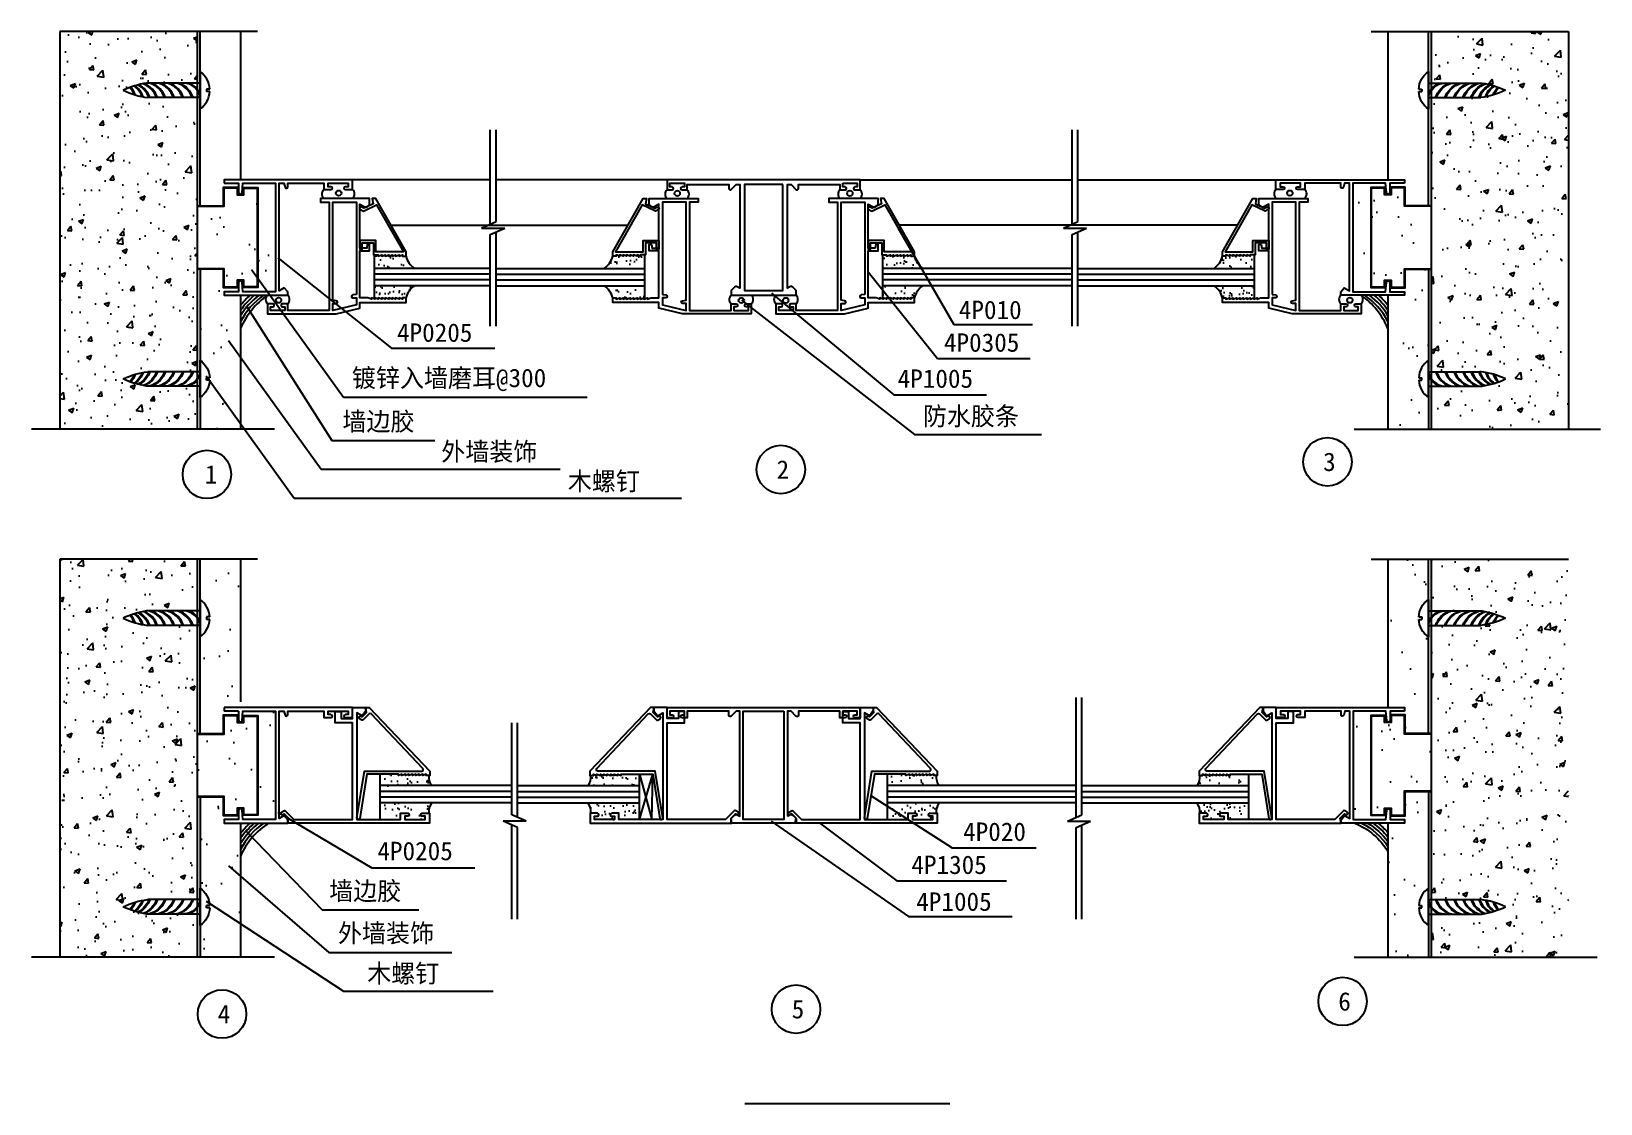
# Model space of a CAD drawing. Header units: metres. Extents: x 60460 to 115004, y 3095 to 80446.
# Drawn here: x 60470 to 114841, y 43292 to 80446 of the extents above; entities that cross this region are included whole.
import ezdxf

# ---------------------------------------------------------------- set-up
doc = ezdxf.new("R2010")
doc.units = ezdxf.units.M
for name, color, linetype in [('OTHER', 122, 'Continuous'), ('PUB_TEXT', 7, 'Continuous'), ('S_', 7, 'Continuous')]:
    doc.layers.add(name, color=color, linetype=linetype)

# ---------------------------------------------------------------- blocks, each defined once
blk = doc.blocks.new('U_C4ZLF')
for p, q in [((-2.5, 0), (-2.5, 18.12)), ((2.5, 0), (2.5, 18.59)), ((6.48, 0), (-6.48, 0)), ((-0.4, -3.34), (-0.4, -2.23)), ((0.42, -2.23), (-0.4, -2.23)), ((0.42, -3.34), (0.42, -2.23))]:
    blk.add_line(p, q)
for centre, radius, start, end in [((24.04, 15.05), 26.71, 154.13, 173.4), ((-27.19, 13.88), 30.07, 9.02, 25.25), ((0, 4.59), 7.94, 215.28, 267.08), ((0, 4.59), 7.94, 273.03, 324.72)]:
    blk.add_arc(centre, radius, start, end)
at = {"color": 3}
for centre, radius, start, end in [((-5.03, 27.6), 8.34, 289.58, 322.67), ((-5.04, 27.76), 8.19, 290.6, 323.07), ((-4.45, 30.27), 8.34, 289.67, 311.72), ((-4.46, 30.43), 8.19, 290.9, 311.78), ((-5.34, 25.42), 8.19, 290.26, 331.75), ((-5.33, 25.26), 8.34, 289.82, 330.98), ((-5.34, 22.75), 8.19, 290.26, 338.6), ((-5.33, 22.59), 8.34, 289.82, 337.31), ((-5.34, 19.98), 8.19, 290.26, 342.61), ((-5.33, 19.82), 8.34, 289.82, 339.46), ((-5.34, 16.86), 8.19, 290.26, 342.61), ((-5.33, 16.7), 8.34, 289.82, 339.46), ((-5.34, 13.72), 8.19, 290.26, 342.61), ((-5.33, 13.56), 8.34, 289.82, 339.46), ((-5.31, 10.43), 8.18, 290.09, 342.68), ((-5.3, 10.28), 8.34, 289.62, 339.46), ((-3.41, 5.82), 5.91, 279.56, 358.52), ((-3.13, 5.52), 5.74, 286.22, 348.54)]:
    blk.add_arc(centre, radius, start, end, dxfattribs=at)
blk = doc.blocks.new('A$C12174502')
at = {"layer": 'OTHER'}
for radius, start, end in [(2417.47, 202.34, 238.97), (2517.47, 207.35, 235.37), (2617.47, 211.32, 232.32), (2817.47, 217.47, 227.33), (2717.47, 214.63, 229.67)]:
    blk.add_arc((2236.01, 2071.57), radius, start, end, dxfattribs=at)

msp = doc.modelspace()

# ---------------------------------------------------------------- hatches: boundary and pattern name
at = {"layer": 'OTHER'}
h = msp.add_hatch(dxfattribs=at)
h.set_pattern_fill('AR-CONC', scale=10)
h.paths.add_polyline_path([(61457.09, 66663.27), (66217.12, 66663.27), (66217.12, 68154.12), (64457.66, 68154.12, -0.07), (63646.83, 68404.12, -0.08), (64505.31, 68654.12), (66217.12, 68654.12), (66217.12, 78154.41), (64505.31, 78154.41, -0.08), (63646.83, 78404.41, -0.07), (64457.66, 78654.41), (66217.12, 78654.41), (66217.12, 80446.46), (61457.09, 80446.46)])
h = msp.add_hatch(dxfattribs=at)
h.set_pattern_fill('AR-CONC', scale=10)
h.paths.add_polyline_path([(113734.24, 66663.27), (108974.21, 66663.27), (108974.21, 68154.12), (110733.66, 68154.12, 0.07), (111544.5, 68404.12, 0.08), (110686.02, 68654.12), (108974.21, 68654.12), (108974.21, 78154.41), (110686.02, 78154.41, 0.08), (111544.5, 78404.41, 0.07), (110733.66, 78654.41), (108974.21, 78654.41), (108974.21, 80446.46), (113734.24, 80446.46)])
h = msp.add_hatch(dxfattribs=at)
h.set_pattern_fill('AR-SAND', scale=40)
h.paths.add_polyline_path([(67124.42, 74404.26), (66217.12, 74404.26), (66217.12, 72204.26), (67124.42, 72204.26), (67124.42, 71557.56), (67624.42, 71557.56), (67624.42, 71801.85), (67708.07, 71801.85, -0.02), (67712.8, 71801.85), (67817.12, 71801.85), (67817.12, 71574.26), (68317.12, 71574.26), (68317.12, 74984.26), (67817.12, 74984.26), (67817.12, 74806.67), (67783.8, 74806.67), (67770.25, 74661.91, -0.96), (67650.43, 74666.63), (67650.43, 74806.67), (67624.42, 74806.67), (67624.42, 75050.97), (67124.42, 75050.97)])
h.paths.add_polyline_path([(68317.12, 71574.26), (67817.12, 71574.26), (67817.12, 71801.85), (67712.8, 71801.85, -0.38), (67770.25, 71746.62), (67800.43, 71424.26), (68930.45, 71424.26), (68930.45, 74984.26), (68317.12, 74984.26)])
h.paths.add_polyline_path([(67717.12, 71304.26), (67650.43, 71304.26), (66650.43, 71304.26), (66650.43, 71424.26), (67650.43, 71424.26), (67650.43, 71557.56), (67124.42, 71557.56), (67124.42, 72204.26), (66317.12, 72204.26), (66317.12, 69052.35, -0.23), (66651.46, 68444.75), (66540.55, 68444.75), (66540.55, 68362.34), (66651.38, 68362.34, -0.23), (66317.12, 67756.18), (66317.12, 66663.27), (67717.12, 66663.27)])
h = msp.add_hatch(dxfattribs=at)
h.set_pattern_fill('AR-SAND', scale=40)
h.paths.add_polyline_path([(108066.91, 74404.26), (108974.21, 74404.26), (108974.21, 72204.26), (108066.91, 72204.26), (108066.91, 71557.56), (107566.91, 71557.56), (107566.91, 71801.85), (107483.26, 71801.85, 0.02), (107478.53, 71801.85), (107374.21, 71801.85), (107374.21, 71574.26), (106874.21, 71574.26), (106874.21, 74984.26), (107374.21, 74984.26), (107374.21, 74806.67), (107407.53, 74806.67), (107421.08, 74661.91, 0.96), (107540.9, 74666.63), (107540.9, 74806.67), (107566.91, 74806.67), (107566.91, 75050.97), (108066.91, 75050.97)])
h.paths.add_polyline_path([(106874.21, 71574.26), (107374.21, 71574.26), (107374.21, 71801.85), (107478.53, 71801.85, 0.38), (107421.08, 71746.62), (107390.9, 71424.26), (106260.88, 71424.26), (106260.88, 74984.26), (106874.21, 74984.26)])
h.paths.add_polyline_path([(107474.21, 71304.26), (107540.9, 71304.26), (108540.9, 71304.26), (108540.9, 71424.26), (107540.9, 71424.26), (107540.9, 71557.56), (108066.91, 71557.56), (108066.91, 72204.26), (108874.21, 72204.26), (108874.21, 69052.35, 0.23), (108539.87, 68444.75), (108650.78, 68444.75), (108650.78, 68362.34), (108539.94, 68362.34, 0.23), (108874.21, 67756.18), (108874.21, 66663.27), (107474.21, 66663.27)])
h = msp.add_hatch(dxfattribs=at)
h.set_pattern_fill('AR-SAND', scale=10)
h.paths.add_polyline_path([(72350.43, 71634.26), (72350.43, 71172.6), (72370.43, 71164.26), (72370.43, 71214.26), (72490.43, 71164.26), (72490.43, 71214.26), (72610.43, 71164.26), (72610.43, 71214.26), (72730.43, 71164.26), (72730.43, 71214.26), (72850.43, 71164.26), (72850.43, 71214.26), (72970.43, 71164.26), (72970.43, 71214.26), (73090.43, 71164.26), (73090.43, 71214.26), (73210.43, 71164.26), (73210.43, 71214.26), (73330.43, 71164.26), (73330.43, 71214.26), (73450.43, 71214.26, -0.17), (73743.62, 71634.26)])
h.paths.add_polyline_path([(73743.62, 72234.26, -0.17), (73450.43, 72654.26), (73330.43, 72654.26), (73330.43, 72704.26), (73210.43, 72654.26), (73210.43, 72704.26), (73090.43, 72654.26), (73090.43, 72704.26), (72970.43, 72654.26), (72970.43, 72704.26), (72850.43, 72654.26), (72850.43, 72704.26), (72730.43, 72654.26), (72730.43, 72704.26), (72610.43, 72654.26), (72610.43, 72704.26), (72490.43, 72654.26), (72490.43, 72704.26), (72350.43, 72704.26), (72350.43, 72234.26)])
h = msp.add_hatch(dxfattribs=at)
h.set_pattern_fill('AR-SAND', scale=10)
h.paths.add_polyline_path([(80320.99, 71634.26), (81714.17, 71634.26), (81714.17, 71172.6), (81694.17, 71164.26), (81694.17, 71214.26), (81574.17, 71164.26), (81574.17, 71214.26), (81454.17, 71164.26), (81454.17, 71214.26), (81334.17, 71164.26), (81334.17, 71214.26), (81214.17, 71164.26), (81214.17, 71214.26), (81094.17, 71164.26), (81094.17, 71214.26), (80974.17, 71164.26), (80974.17, 71214.26), (80854.17, 71164.26), (80854.17, 71214.26), (80734.17, 71164.26), (80734.17, 71214.26), (80614.17, 71214.26, 0.17)])
h.paths.add_polyline_path([(80614.17, 72654.26), (80734.17, 72654.26), (80734.17, 72704.26), (80854.17, 72654.26), (80854.17, 72704.26), (80974.17, 72654.26), (80974.17, 72704.26), (81094.17, 72654.26), (81094.17, 72704.26), (81214.17, 72654.26), (81214.17, 72704.26), (81334.17, 72654.26), (81334.17, 72704.26), (81454.17, 72654.26), (81454.17, 72704.26), (81574.17, 72654.26), (81574.17, 72704.26), (81714.17, 72704.26), (81714.17, 72234.26), (80320.99, 72234.26, 0.17)])
h = msp.add_hatch(dxfattribs=at)
h.set_pattern_fill('AR-SAND', scale=10)
h.paths.add_polyline_path([(91357.36, 71634.26), (89964.17, 71634.26), (89964.17, 71172.6), (89984.17, 71164.26), (89984.17, 71214.26), (90104.17, 71164.26), (90104.17, 71214.26), (90224.17, 71164.26), (90224.17, 71214.26), (90344.17, 71164.26), (90344.17, 71214.26), (90464.17, 71164.26), (90464.17, 71214.26), (90584.17, 71164.26), (90584.17, 71214.26), (90704.17, 71164.26), (90704.17, 71214.26), (90824.17, 71164.26), (90824.17, 71214.26), (90944.17, 71164.26), (90944.17, 71214.26), (91064.17, 71214.26, -0.17)])
h.paths.add_polyline_path([(91064.17, 72654.26), (90944.17, 72654.26), (90944.17, 72704.26), (90824.17, 72654.26), (90824.17, 72704.26), (90704.17, 72654.26), (90704.17, 72704.26), (90584.17, 72654.26), (90584.17, 72704.26), (90464.17, 72654.26), (90464.17, 72704.26), (90344.17, 72654.26), (90344.17, 72704.26), (90224.17, 72654.26), (90224.17, 72704.26), (90104.17, 72654.26), (90104.17, 72704.26), (89964.17, 72704.26), (89964.17, 72234.26), (91357.36, 72234.26, -0.17)])
h = msp.add_hatch(dxfattribs=at)
h.set_pattern_fill('AR-SAND', scale=10)
h.paths.add_polyline_path([(102840.9, 71634.26), (102840.9, 71172.6), (102820.9, 71164.26), (102820.9, 71214.26), (102700.9, 71164.26), (102700.9, 71214.26), (102580.9, 71164.26), (102580.9, 71214.26), (102460.9, 71164.26), (102460.9, 71214.26), (102340.9, 71164.26), (102340.9, 71214.26), (102220.9, 71164.26), (102220.9, 71214.26), (102100.9, 71164.26), (102100.9, 71214.26), (101980.9, 71164.26), (101980.9, 71214.26), (101860.9, 71164.26), (101860.9, 71214.26), (101740.9, 71214.26, 0.17), (101447.71, 71634.26)])
h.paths.add_polyline_path([(101447.71, 72234.26, 0.17), (101740.9, 72654.26), (101860.9, 72654.26), (101860.9, 72704.26), (101980.9, 72654.26), (101980.9, 72704.26), (102100.9, 72654.26), (102100.9, 72704.26), (102220.9, 72654.26), (102220.9, 72704.26), (102340.9, 72654.26), (102340.9, 72704.26), (102460.9, 72654.26), (102460.9, 72704.26), (102580.9, 72654.26), (102580.9, 72704.26), (102700.9, 72654.26), (102700.9, 72704.26), (102840.9, 72704.26), (102840.9, 72234.26)])
h = msp.add_hatch(dxfattribs=at)
h.set_pattern_fill('AR-CONC', scale=10)
h.paths.add_polyline_path([(66217.12, 59862.92), (64505.31, 59862.92, -0.08), (63646.83, 60112.92, -0.07), (64457.66, 60362.92), (66217.12, 60362.92), (66217.12, 62154.97), (61457.09, 62154.97), (61457.09, 48371.78), (66217.12, 48371.78), (66217.12, 49862.63), (64457.66, 49862.63, -0.07), (63646.83, 50112.63, -0.08), (64505.31, 50362.63), (66217.12, 50362.63)])
h = msp.add_hatch(dxfattribs=at)
h.set_pattern_fill('AR-SAND', scale=40)
h.paths.add_polyline_path([(68317.12, 56742.77), (67817.12, 56742.77), (67817.12, 56515.19), (67712.8, 56515.19, -0.02), (67708.07, 56515.19), (67624.42, 56515.19), (67624.42, 56759.48), (67124.42, 56759.48), (67124.42, 56112.77), (66217.12, 56112.77), (66217.12, 54112.77), (67124.42, 54112.77), (67124.42, 53466.07), (67624.42, 53466.07), (67624.42, 53710.36), (67708.07, 53710.36, -0.02), (67712.8, 53710.36), (67817.12, 53710.36), (67817.12, 53482.77), (68317.12, 53482.77)])
h.paths.add_polyline_path([(68930.45, 56892.77), (67800.43, 56892.77), (67770.25, 56570.42, -0.38), (67712.8, 56515.19), (67817.12, 56515.19), (67817.12, 56742.77), (68317.12, 56742.77), (68317.12, 53482.77), (67817.12, 53482.77), (67817.12, 53710.36), (67712.8, 53710.36, -0.38), (67770.25, 53655.13), (67800.43, 53332.77), (68930.45, 53332.77)])
h.paths.add_polyline_path([(67717.12, 62154.97), (66317.12, 62154.97), (66317.12, 60760.86, -0.23), (66651.38, 60154.69), (66540.55, 60154.69), (66540.55, 60072.28), (66651.46, 60072.28, -0.23), (66317.12, 59464.69), (66317.12, 56112.77), (67124.42, 56112.77), (67124.42, 56759.48), (67650.43, 56759.48), (67650.43, 57012.77), (67717.12, 57012.77)])
h.paths.add_polyline_path([(67717.12, 53212.77), (67650.43, 53212.77), (66650.43, 53212.77), (66650.43, 53332.77), (67650.43, 53332.77), (67650.43, 53466.07), (67124.42, 53466.07), (67124.42, 54112.77), (66317.12, 54112.77), (66317.12, 50760.86, -0.23), (66651.46, 50153.27), (66540.55, 50153.27), (66540.55, 50070.86), (66651.38, 50070.86, -0.23), (66317.12, 49464.69), (66317.12, 48371.78), (67717.12, 48371.78)])
h = msp.add_hatch(dxfattribs=at)
h.set_pattern_fill('AR-SAND', scale=40)
h.paths.add_polyline_path([(106874.21, 56742.77), (107374.21, 56742.77), (107374.21, 56515.19), (107478.53, 56515.19, 0.02), (107483.26, 56515.19), (107566.91, 56515.19), (107566.91, 56759.48), (108066.91, 56759.48), (108066.91, 56112.77), (108974.21, 56112.77), (108974.21, 54112.77), (108066.91, 54112.77), (108066.91, 53466.07), (107566.91, 53466.07), (107566.91, 53710.36), (107483.26, 53710.36, 0.02), (107478.53, 53710.36), (107374.21, 53710.36), (107374.21, 53482.77), (106874.21, 53482.77)])
h.paths.add_polyline_path([(106260.88, 56892.77), (107390.9, 56892.77), (107421.08, 56570.42, 0.38), (107478.53, 56515.19), (107374.21, 56515.19), (107374.21, 56742.77), (106874.21, 56742.77), (106874.21, 53482.77), (107374.21, 53482.77), (107374.21, 53710.36), (107478.53, 53710.36, 0.38), (107421.08, 53655.13), (107390.9, 53332.77), (106260.88, 53332.77)])
h.paths.add_polyline_path([(107474.21, 62154.97), (108874.21, 62154.97), (108874.21, 60760.86, 0.23), (108539.94, 60154.69), (108650.78, 60154.69), (108650.78, 60072.28), (108539.87, 60072.28, 0.23), (108874.21, 59464.69), (108874.21, 56112.77), (108066.91, 56112.77), (108066.91, 56759.48), (107540.9, 56759.48), (107540.9, 57012.77), (107474.21, 57012.77)])
h.paths.add_polyline_path([(107474.21, 53212.77), (107540.9, 53212.77), (108540.9, 53212.77), (108540.9, 53332.77), (107540.9, 53332.77), (107540.9, 53466.07), (108066.91, 53466.07), (108066.91, 54112.77), (108874.21, 54112.77), (108874.21, 50760.86, 0.23), (108539.87, 50153.27), (108650.78, 50153.27), (108650.78, 50070.86), (108539.94, 50070.86, 0.23), (108874.21, 49464.69), (108874.21, 48371.78), (107474.21, 48371.78)])
h = msp.add_hatch(dxfattribs=at)
h.set_pattern_fill('AR-CONC', scale=10)
h.paths.add_polyline_path([(108974.21, 59862.92), (110686.02, 59862.92, 0.08), (111544.5, 60112.92, 0.07), (110733.66, 60362.92), (108974.21, 60362.92), (108974.21, 62154.97), (113734.24, 62154.97), (113734.24, 48371.78), (108974.21, 48371.78), (108974.21, 49862.63), (110733.66, 49862.63, 0.07), (111544.5, 50112.63, 0.08), (110686.02, 50362.63), (108974.21, 50362.63)])
h = msp.add_hatch(dxfattribs=at)
h.set_pattern_fill('AR-SAND', scale=10)
h.paths.add_polyline_path([(72677.68, 54307.77), (72677.68, 54712.77), (73160.43, 54712.77), (73160.43, 54662.77), (73280.43, 54712.77), (73280.43, 54662.77), (73400.43, 54712.77), (73400.43, 54662.77), (73520.43, 54712.77), (73520.43, 54662.77), (73640.43, 54712.77), (73640.43, 54662.77), (73760.43, 54712.77), (73760.43, 54662.77), (73880.43, 54712.77), (73880.43, 54662.77), (74000.43, 54712.77), (74000.43, 54662.77), (74120.43, 54712.77), (74120.43, 54662.77), (74240.43, 54662.77, 0.17), (74332.41, 54307.77)])
h.paths.add_polyline_path([(73420.43, 53132.77), (73420.43, 53252.77), (73520.43, 53252.77, 1), (73520.43, 53352.77), (73270.43, 53352.77), (73270.43, 53132.77), (72677.68, 53132.77), (72677.68, 53707.77), (74332.41, 53707.77, 0.17), (74240.43, 53352.77), (74020.43, 53352.77, 1), (74020.43, 53252.77), (74120.43, 53252.77), (74120.43, 53132.77)])
h = msp.add_hatch(dxfattribs=at)
h.set_pattern_fill('AR-SAND', scale=10)
h.paths.add_polyline_path([(81416.93, 54307.77), (81416.93, 54712.77), (80934.17, 54712.77), (80934.17, 54662.77), (80814.17, 54712.77), (80814.17, 54662.77), (80694.17, 54712.77), (80694.17, 54662.77), (80574.17, 54712.77), (80574.17, 54662.77), (80454.17, 54712.77), (80454.17, 54662.77), (80334.17, 54712.77), (80334.17, 54662.77), (80214.17, 54712.77), (80214.17, 54662.77), (80094.17, 54712.77), (80094.17, 54662.77), (79974.17, 54712.77), (79974.17, 54662.77), (79854.17, 54662.77, -0.17), (79762.2, 54307.77)])
h.paths.add_polyline_path([(80674.17, 53132.77), (80674.17, 53252.77), (80574.17, 53252.77, -1), (80574.17, 53352.77), (80824.17, 53352.77), (80824.17, 53132.77), (81416.93, 53132.77), (81416.93, 53707.77), (79762.2, 53707.77, -0.17), (79854.17, 53352.77), (80074.17, 53352.77, -1), (80074.17, 53252.77), (79974.17, 53252.77), (79974.17, 53132.77)])
h = msp.add_hatch(dxfattribs=at)
h.set_pattern_fill('AR-SAND', scale=10)
h.paths.add_polyline_path([(90261.42, 54307.77), (90261.42, 54712.77), (90744.17, 54712.77), (90744.17, 54662.77), (90864.17, 54712.77), (90864.17, 54662.77), (90984.17, 54712.77), (90984.17, 54662.77), (91104.17, 54712.77), (91104.17, 54662.77), (91224.17, 54712.77), (91224.17, 54662.77), (91344.17, 54712.77), (91344.17, 54662.77), (91464.17, 54712.77), (91464.17, 54662.77), (91584.17, 54712.77), (91584.17, 54662.77), (91704.17, 54712.77), (91704.17, 54662.77), (91824.17, 54662.77, 0.17), (91916.15, 54307.77)])
h.paths.add_polyline_path([(91004.17, 53132.77), (91004.17, 53252.77), (91104.17, 53252.77, 1), (91104.17, 53352.77), (90854.17, 53352.77), (90854.17, 53132.77), (90261.42, 53132.77), (90261.42, 53707.77), (91916.15, 53707.77, 0.17), (91824.17, 53352.77), (91604.17, 53352.77, 1), (91604.17, 53252.77), (91704.17, 53252.77), (91704.17, 53132.77)])
h = msp.add_hatch(dxfattribs=at)
h.set_pattern_fill('AR-SAND', scale=10)
h.paths.add_polyline_path([(102520.96, 54307.77), (102520.96, 54712.77), (102038.21, 54712.77), (102038.21, 54662.77), (101918.21, 54712.77), (101918.21, 54662.77), (101798.21, 54712.77), (101798.21, 54662.77), (101678.21, 54712.77), (101678.21, 54662.77), (101558.21, 54712.77), (101558.21, 54662.77), (101438.21, 54712.77), (101438.21, 54662.77), (101318.21, 54712.77), (101318.21, 54662.77), (101198.21, 54712.77), (101198.21, 54662.77), (101078.21, 54712.77), (101078.21, 54662.77), (100958.21, 54662.77, -0.17), (100866.23, 54307.77)])
h.paths.add_polyline_path([(101778.21, 53132.77), (101778.21, 53252.77), (101678.21, 53252.77, -1), (101678.21, 53352.77), (101928.21, 53352.77), (101928.21, 53132.77), (102520.96, 53132.77), (102520.96, 53707.77), (100866.23, 53707.77, -0.17), (100958.21, 53352.77), (101178.21, 53352.77, -1), (101178.21, 53252.77), (101078.21, 53252.77), (101078.21, 53132.77)])

# ---------------------------------------------------------------- linework, layer by layer
for p, q in [((89184.17, 75304.26), (96529.07, 75304.26)), ((72925.43, 73729.26), (81139.17, 73729.26)), ((102265.9, 73729.26), (90539.17, 73729.26)), ((67650.43, 57012.77), (67150.43, 57012.77)), ((67150.43, 57012.77), (67150.43, 56892.77)), ((67650.43, 56892.77), (67150.43, 56892.77)), ((85193.83, 43292.35), (92291.23, 43292.35))]:
    msp.add_line(p, q)
for points in [[(67150.43, 75184.26), (67650.43, 75184.26), (67650.43, 74866.63, 0.96), (67770.25, 74861.91), (67800.43, 75184.26), (68930.45, 75184.26), (68930.45, 71424.26), (67800.43, 71424.26), (67770.25, 71746.62, 0.96), (67650.43, 71741.9), (67650.43, 71424.26), (67150.43, 71424.26), (67150.43, 71304.26), (67650.43, 71304.26), (69350.45, 71304.26), (69350.45, 71421.25), (69230.45, 71564.26), (69050.45, 71460.34), (69050.45, 75184.26), (69220.45, 75184.26), (69259.77, 75046.5, 0.93), (69350.45, 75063.31), (69350.45, 75184.26), (70600.43, 75184.26), (70600.43, 74964.26), (70850.43, 74964.26, 1), (70850.43, 75064.26), (70750.43, 75064.26), (70750.43, 75184.26), (71450.43, 75184.26), (71450.43, 75064.26), (71350.43, 75064.26, 1), (71350.43, 74964.26), (71600.43, 74964.26), (71600.43, 75304.26), (67650.43, 75304.26), (67150.43, 75304.26)], [(88584.17, 75184.26), (89084.17, 75184.26), (89084.17, 75054.26), (89004.17, 75054.26, 1), (89004.17, 74954.26), (89184.17, 74954.26), (89184.17, 75304.26), (82494.17, 75304.26), (82494.17, 74954.26), (82674.17, 74954.26, 1), (82674.17, 75054.26), (82594.17, 75054.26), (82594.17, 75184.26), (83094.17, 75184.26), (83094.17, 75054.26), (83014.17, 75054.26, 1), (83014.17, 74954.26), (83194.17, 74954.26), (83194.17, 75144.26), (84634.17, 75144.26), (84634.17, 75002.44, 0.68), (84720.81, 74968.41), (84884.17, 75144.26), (85014.17, 75144.26), (85014.17, 71543.43), (84927.34, 71593.57, 0.34), (84830.77, 71580.86), (84714.17, 71464.26), (84714.17, 71304.26), (86964.17, 71304.26), (86964.17, 71464.26), (86847.58, 71580.86, 0.34), (86751.01, 71593.57), (86664.17, 71543.43), (86664.17, 75144.26), (86794.17, 75144.26), (86957.54, 74968.41, 0.68), (87044.17, 75002.44), (87044.17, 75144.26), (88484.17, 75144.26), (88484.17, 74954.26), (88664.17, 74954.26, 1), (88664.17, 75054.26), (88584.17, 75054.26)], [(108040.9, 75184.26), (107540.9, 75184.26), (107540.9, 74866.63, -0.96), (107421.08, 74861.91), (107390.9, 75184.26), (106260.88, 75184.26), (106260.88, 71424.26), (107390.9, 71424.26), (107421.08, 71746.62, -0.96), (107540.9, 71741.9), (107540.9, 71424.26), (108040.9, 71424.26), (108040.9, 71304.26), (107540.9, 71304.26), (105840.88, 71304.26), (105840.88, 71421.25), (105960.88, 71564.26), (106140.88, 71460.34), (106140.88, 75184.26), (105970.88, 75184.26), (105931.56, 75046.5, -0.93), (105840.88, 75063.31), (105840.88, 75184.26), (104590.9, 75184.26), (104590.9, 74964.26), (104340.9, 74964.26, -1), (104340.9, 75064.26), (104440.9, 75064.26), (104440.9, 75184.26), (103740.9, 75184.26), (103740.9, 75064.26), (103840.9, 75064.26, -1), (103840.9, 74964.26), (103590.9, 74964.26), (103590.9, 75304.26), (107540.9, 75304.26), (108040.9, 75304.26)], [(71730.43, 71324.26), (71608.36, 71314.09, 0.96), (71612.51, 71214.26), (71730.43, 71214.26), (71730.43, 70974.26), (70910.43, 70774.26), (70910.43, 71014.26), (71026.29, 71014.26, 0.92), (71034.51, 71113.58), (70910.43, 71134.26), (70910.43, 74534.26), (71730.43, 74534.26)], [(71948.96, 74224.64, 0.34), (71997.25, 74231), (72430.06, 74440), (73358.45, 72804.26), (72400.43, 72804.26), (72400.43, 73204.26), (71850.43, 73204.26), (71850.43, 72904.26), (71930.43, 72904.26), (71930.43, 73124.26), (72320.43, 73124.26), (72320.43, 72704.26), (72490.43, 72704.26), (72490.43, 72654.26), (72610.43, 72704.26), (72610.43, 72654.26), (72730.43, 72704.26), (72730.43, 72654.26), (72850.43, 72704.26), (72850.43, 72654.26), (72970.43, 72704.26), (72970.43, 72654.26), (73090.43, 72704.26), (73090.43, 72654.26), (73210.43, 72704.26), (73210.43, 72654.26), (73330.43, 72704.26), (73330.43, 72654.26), (73450.43, 72654.26), (73450.43, 72804.26), (72400.43, 74654.26), (72280.43, 74654.26), (72312.55, 74472.09), (71990.08, 74316.37), (71918.73, 74357.56, 1), (71868.73, 74270.96)], [(82115.64, 74224.64, -0.34), (82067.36, 74231), (81634.55, 74440), (80706.16, 72804.26), (81664.17, 72804.26), (81664.17, 73204.26), (82214.17, 73204.26), (82214.17, 72904.26), (82134.17, 72904.26), (82134.17, 73124.26), (81744.17, 73124.26), (81744.17, 72704.26), (81574.17, 72704.26), (81574.17, 72654.26), (81454.17, 72704.26), (81454.17, 72654.26), (81334.17, 72704.26), (81334.17, 72654.26), (81214.17, 72704.26), (81214.17, 72654.26), (81094.17, 72704.26), (81094.17, 72654.26), (80974.17, 72704.26), (80974.17, 72654.26), (80854.17, 72704.26), (80854.17, 72654.26), (80734.17, 72704.26), (80734.17, 72654.26), (80614.17, 72654.26), (80614.17, 72804.26), (81664.17, 74654.26), (81784.17, 74654.26), (81752.05, 74472.09), (82074.53, 74316.37), (82145.87, 74357.56, -1), (82195.87, 74270.96)], [(82334.17, 71324.26), (82456.25, 71314.09, -0.96), (82452.09, 71214.26), (82334.17, 71214.26), (82334.17, 70974.26), (83154.17, 70774.26), (83154.17, 71014.26), (83038.31, 71014.26, -0.92), (83030.09, 71113.58), (83154.17, 71134.26), (83154.17, 74534.26), (82334.17, 74534.26)], [(89344.17, 71324.26), (89222.1, 71314.09, 0.96), (89226.25, 71214.26), (89344.17, 71214.26), (89344.17, 70974.26), (88524.17, 70774.26), (88524.17, 71014.26), (88640.04, 71014.26, 0.92), (88648.26, 71113.58), (88524.17, 71134.26), (88524.17, 74534.26), (89344.17, 74534.26)], [(89562.71, 74224.64, 0.34), (89610.99, 74231), (90043.8, 74440), (90972.19, 72804.26), (90014.17, 72804.26), (90014.17, 73204.26), (89464.17, 73204.26), (89464.17, 72904.26), (89544.17, 72904.26), (89544.17, 73124.26), (89934.17, 73124.26), (89934.17, 72704.26), (90104.17, 72704.26), (90104.17, 72654.26), (90224.17, 72704.26), (90224.17, 72654.26), (90344.17, 72704.26), (90344.17, 72654.26), (90464.17, 72704.26), (90464.17, 72654.26), (90584.17, 72704.26), (90584.17, 72654.26), (90704.17, 72704.26), (90704.17, 72654.26), (90824.17, 72704.26), (90824.17, 72654.26), (90944.17, 72704.26), (90944.17, 72654.26), (91064.17, 72654.26), (91064.17, 72804.26), (90014.17, 74654.26), (89894.17, 74654.26), (89926.3, 74472.09), (89603.82, 74316.37), (89532.48, 74357.56, 1), (89482.48, 74270.96)], [(103242.36, 74224.64, -0.34), (103194.08, 74231), (102761.27, 74440), (101832.88, 72804.26), (102790.9, 72804.26), (102790.9, 73204.26), (103340.9, 73204.26), (103340.9, 72904.26), (103260.9, 72904.26), (103260.9, 73124.26), (102870.9, 73124.26), (102870.9, 72704.26), (102700.9, 72704.26), (102700.9, 72654.26), (102580.9, 72704.26), (102580.9, 72654.26), (102460.9, 72704.26), (102460.9, 72654.26), (102340.9, 72704.26), (102340.9, 72654.26), (102220.9, 72704.26), (102220.9, 72654.26), (102100.9, 72704.26), (102100.9, 72654.26), (101980.9, 72704.26), (101980.9, 72654.26), (101860.9, 72704.26), (101860.9, 72654.26), (101740.9, 72654.26), (101740.9, 72804.26), (102790.9, 74654.26), (102910.9, 74654.26), (102878.77, 74472.09), (103201.25, 74316.37), (103272.59, 74357.56, -1), (103322.59, 74270.96)], [(103460.9, 71324.26), (103582.97, 71314.09, -0.96), (103578.82, 71214.26), (103460.9, 71214.26), (103460.9, 70974.26), (104280.9, 70774.26), (104280.9, 71014.26), (104165.03, 71014.26, -0.92), (104156.81, 71113.58), (104280.9, 71134.26), (104280.9, 74534.26), (103460.9, 74534.26)], [(72178.61, 56799.53), (71968.59, 56589.51, -0.34), (71920.3, 56583.15), (71840.07, 56629.47, -1), (71890.07, 56716.08), (71930.43, 56692.77), (72080.41, 56842.75), (72050.43, 57012.77), (72170.43, 57012.77), (74270.43, 54812.77), (74270.43, 54662.77), (74150.43, 54662.77), (74150.43, 54712.77), (74030.43, 54662.77), (74030.43, 54712.77), (73910.43, 54662.77), (73910.43, 54712.77), (73790.43, 54662.77), (73790.43, 54712.77), (73670.43, 54662.77), (73670.43, 54712.77), (73550.43, 54662.77), (73550.43, 54712.77), (73430.43, 54662.77), (73430.43, 54712.77), (73310.43, 54662.77), (73310.43, 54712.77), (73190.43, 54662.77), (73190.43, 54712.77), (72095.67, 54712.77), (71848.91, 53173.33, -1), (71750.43, 53190.7), (72011.76, 54812.77), (74000.43, 54812.77, 0.68), (74034.92, 54898.98), (72248.45, 56800.38, 0.41)], [(81916, 56799.53), (82126.02, 56589.51, 0.34), (82174.3, 56583.15), (82254.53, 56629.47, 1), (82204.53, 56716.08), (82164.17, 56692.77), (82014.19, 56842.75), (82044.17, 57012.77), (81924.17, 57012.77), (79824.17, 54812.77), (79824.17, 54662.77), (79944.17, 54662.77), (79944.17, 54712.77), (80064.17, 54662.77), (80064.17, 54712.77), (80184.17, 54662.77), (80184.17, 54712.77), (80304.17, 54662.77), (80304.17, 54712.77), (80424.17, 54662.77), (80424.17, 54712.77), (80544.17, 54662.77), (80544.17, 54712.77), (80664.17, 54662.77), (80664.17, 54712.77), (80784.17, 54662.77), (80784.17, 54712.77), (80904.17, 54662.77), (80904.17, 54712.77), (81998.93, 54712.77), (82245.69, 53173.33, 1), (82344.17, 53190.7), (82082.84, 54812.77), (80094.17, 54812.77, -0.68), (80059.69, 54898.98), (81846.16, 56800.38, -0.41)], [(86664.17, 53251.95), (86751.01, 53302.08, -0.34), (86847.58, 53289.37), (86964.17, 53172.77), (86964.17, 53012.77), (84714.17, 53012.77), (84714.17, 53172.77), (84830.77, 53289.37, -0.34), (84927.34, 53302.08), (85014.17, 53251.95), (85014.17, 56892.77), (84884.17, 56892.77), (84720.81, 56716.92, -0.68), (84634.17, 56750.95), (84634.17, 56892.77), (83194.17, 56892.77), (83194.17, 56662.77), (83014.17, 56662.77, -1), (83014.17, 56762.77), (83094.17, 56762.77), (83094.17, 56892.77), (82594.17, 56892.77), (82594.17, 56762.77), (82674.17, 56762.77, -1), (82674.17, 56662.77), (82494.17, 56662.77), (82494.17, 57012.77), (89184.17, 57012.77), (89184.17, 56662.77), (89004.17, 56662.77, -1), (89004.17, 56762.77), (89084.17, 56762.77), (89084.17, 56892.77), (88584.17, 56892.77), (88584.17, 56762.77), (88664.17, 56762.77, -1), (88664.17, 56662.77), (88484.17, 56662.77), (88484.17, 56892.77), (87044.17, 56892.77), (87044.17, 56750.95, -0.68), (86957.54, 56716.92), (86794.17, 56892.77), (86664.17, 56892.77)], [(89762.35, 56799.53), (89552.33, 56589.51, -0.34), (89504.05, 56583.15), (89423.82, 56629.47, -1), (89473.82, 56716.08), (89514.17, 56692.77), (89664.15, 56842.75), (89634.17, 57012.77), (89754.17, 57012.77), (91854.17, 54812.77), (91854.17, 54662.77), (91734.17, 54662.77), (91734.17, 54712.77), (91614.17, 54662.77), (91614.17, 54712.77), (91494.17, 54662.77), (91494.17, 54712.77), (91374.17, 54662.77), (91374.17, 54712.77), (91254.17, 54662.77), (91254.17, 54712.77), (91134.17, 54662.77), (91134.17, 54712.77), (91014.17, 54662.77), (91014.17, 54712.77), (90894.17, 54662.77), (90894.17, 54712.77), (90774.17, 54662.77), (90774.17, 54712.77), (89679.41, 54712.77), (89432.65, 53173.33, -1), (89334.17, 53190.7), (89595.5, 54812.77), (91584.17, 54812.77, 0.68), (91618.66, 54898.98), (89832.19, 56800.38, 0.41)], [(103020.03, 56799.53), (103230.05, 56589.51, 0.34), (103278.34, 56583.15), (103358.57, 56629.47, 1), (103308.57, 56716.08), (103268.21, 56692.77), (103118.23, 56842.75), (103148.21, 57012.77), (103028.21, 57012.77), (100928.21, 54812.77), (100928.21, 54662.77), (101048.21, 54662.77), (101048.21, 54712.77), (101168.21, 54662.77), (101168.21, 54712.77), (101288.21, 54662.77), (101288.21, 54712.77), (101408.21, 54662.77), (101408.21, 54712.77), (101528.21, 54662.77), (101528.21, 54712.77), (101648.21, 54662.77), (101648.21, 54712.77), (101768.21, 54662.77), (101768.21, 54712.77), (101888.21, 54662.77), (101888.21, 54712.77), (102008.21, 54662.77), (102008.21, 54712.77), (103102.97, 54712.77), (103349.73, 53173.33, 1), (103448.21, 53190.7), (103186.88, 54812.77), (101198.21, 54812.77, -0.68), (101163.73, 54898.98), (102950.2, 56800.38, -0.41)], [(108048.21, 56892.77), (107548.21, 56892.77), (107548.21, 56575.14, -0.96), (107428.4, 56570.42), (107398.21, 56892.77), (106268.19, 56892.77), (106268.19, 53132.77), (107398.21, 53132.77), (107428.4, 53455.13, -0.96), (107548.21, 53450.41), (107548.21, 53132.77), (108048.21, 53132.77), (108048.21, 53012.77), (107548.21, 53012.77), (105848.19, 53012.77), (105848.19, 53129.76), (105968.19, 53272.77), (106148.19, 53168.85), (106148.19, 56892.77), (105978.19, 56892.77), (105938.87, 56755.01, -0.93), (105848.19, 56771.82), (105848.19, 56892.77), (104598.21, 56892.77), (104598.21, 56672.77), (104348.21, 56672.77, -1), (104348.21, 56772.77), (104448.21, 56772.77), (104448.21, 56892.77), (103748.21, 56892.77), (103748.21, 56772.77), (103848.21, 56772.77, -1), (103848.21, 56672.77), (103598.21, 56672.77), (103598.21, 57012.77), (107548.21, 57012.77), (108048.21, 57012.77)]]:
    msp.add_lwpolyline(points, format="xyb", close=True)
for points in [[(86504.17, 75144.26), (85174.17, 75144.26), (85174.17, 71464.26), (86504.17, 71464.26)], [(86544.17, 56892.77), (86544.17, 53132.77), (85134.17, 53132.77), (85134.17, 56892.77)]]:
    msp.add_lwpolyline(points, close=True)
for points in [[(71031.6, 70654.55), (71850.43, 70854.26), (71850.43, 71054.26), (73450.43, 71054.26), (73450.43, 71214.26), (73330.43, 71214.26), (73330.43, 71164.26), (73210.43, 71214.26), (73210.43, 71164.26), (73090.43, 71214.26), (73090.43, 71164.26), (72970.43, 71214.26), (72970.43, 71164.26), (72850.43, 71214.26), (72850.43, 71164.26), (72730.43, 71214.26), (72730.43, 71164.26), (72610.43, 71214.26), (72610.43, 71164.26), (72490.43, 71214.26), (72490.43, 71164.26), (72370.43, 71214.26), (72370.43, 71164.26), (72250.43, 71214.26), (72250.43, 71164.26), (72130.43, 71214.26), (71850.43, 71214.26), (71850.43, 72838.56), (72190.43, 72838.56), (72190.43, 73058.56), (72110.43, 73058.56), (72090.43, 72938.56), (71850.43, 72938.56), (71850.43, 74462.85), (72019.99, 74364.96, 0.34), (72116.56, 74377.67), (72190.43, 74451.54), (72190.43, 74654.26), (70490.43, 74654.26), (70490.43, 74534.26), (70790.43, 74534.26), (70790.43, 70774.26), (69350.43, 70774.26), (69350.43, 71004.26), (69170.43, 71004.26, 1), (69170.43, 70904.26), (69250.43, 70904.26), (69250.43, 70774.26), (68750.43, 70774.26), (68750.43, 70904.26), (68830.43, 70904.26, 1), (68830.43, 71004.26), (68650.43, 71004.26), (68650.43, 70654.26), (71031.6, 70654.55)], [(83033.01, 70654.55), (82214.17, 70854.26), (82214.17, 71054.26), (80614.17, 71054.26), (80614.17, 71214.26), (80734.17, 71214.26), (80734.17, 71164.26), (80854.17, 71214.26), (80854.17, 71164.26), (80974.17, 71214.26), (80974.17, 71164.26), (81094.17, 71214.26), (81094.17, 71164.26), (81214.17, 71214.26), (81214.17, 71164.26), (81334.17, 71214.26), (81334.17, 71164.26), (81454.17, 71214.26), (81454.17, 71164.26), (81574.17, 71214.26), (81574.17, 71164.26), (81694.17, 71214.26), (81694.17, 71164.26), (81814.17, 71214.26), (81814.17, 71164.26), (81934.17, 71214.26), (82214.17, 71214.26), (82214.17, 72838.56), (81874.17, 72838.56), (81874.17, 73058.56), (81954.17, 73058.56), (81974.17, 72938.56), (82214.17, 72938.56), (82214.17, 74462.85), (82044.62, 74364.96, -0.34), (81948.05, 74377.67), (81874.17, 74451.54), (81874.17, 74654.26), (83574.17, 74654.26), (83574.17, 74534.26), (83274.17, 74534.26), (83274.17, 70774.26), (84714.17, 70774.26), (84714.17, 71004.26), (84894.17, 71004.26, -1), (84894.17, 70904.26), (84814.17, 70904.26), (84814.17, 70774.26), (85314.17, 70774.26), (85314.17, 70904.26), (85234.17, 70904.26, -1), (85234.17, 71004.26), (85414.17, 71004.26), (85414.17, 70654.26), (83033.01, 70654.55)], [(88645.34, 70654.55), (89464.17, 70854.26), (89464.17, 71054.26), (91064.17, 71054.26), (91064.17, 71214.26), (90944.17, 71214.26), (90944.17, 71164.26), (90824.17, 71214.26), (90824.17, 71164.26), (90704.17, 71214.26), (90704.17, 71164.26), (90584.17, 71214.26), (90584.17, 71164.26), (90464.17, 71214.26), (90464.17, 71164.26), (90344.17, 71214.26), (90344.17, 71164.26), (90224.17, 71214.26), (90224.17, 71164.26), (90104.17, 71214.26), (90104.17, 71164.26), (89984.17, 71214.26), (89984.17, 71164.26), (89864.17, 71214.26), (89864.17, 71164.26), (89744.17, 71214.26), (89464.17, 71214.26), (89464.17, 72838.56), (89804.17, 72838.56), (89804.17, 73058.56), (89724.17, 73058.56), (89704.17, 72938.56), (89464.17, 72938.56), (89464.17, 74462.85), (89633.73, 74364.96, 0.34), (89730.3, 74377.67), (89804.17, 74451.54), (89804.17, 74654.26), (88104.17, 74654.26), (88104.17, 74534.26), (88404.17, 74534.26), (88404.17, 70774.26), (86964.17, 70774.26), (86964.17, 71004.26), (86784.17, 71004.26, 1), (86784.17, 70904.26), (86864.17, 70904.26), (86864.17, 70774.26), (86364.17, 70774.26), (86364.17, 70904.26), (86444.17, 70904.26, 1), (86444.17, 71004.26), (86264.17, 71004.26), (86264.17, 70654.26), (88645.34, 70654.55)], [(104159.73, 70654.55), (103340.9, 70854.26), (103340.9, 71054.26), (101740.9, 71054.26), (101740.9, 71214.26), (101860.9, 71214.26), (101860.9, 71164.26), (101980.9, 71214.26), (101980.9, 71164.26), (102100.9, 71214.26), (102100.9, 71164.26), (102220.9, 71214.26), (102220.9, 71164.26), (102340.9, 71214.26), (102340.9, 71164.26), (102460.9, 71214.26), (102460.9, 71164.26), (102580.9, 71214.26), (102580.9, 71164.26), (102700.9, 71214.26), (102700.9, 71164.26), (102820.9, 71214.26), (102820.9, 71164.26), (102940.9, 71214.26), (102940.9, 71164.26), (103060.9, 71214.26), (103340.9, 71214.26), (103340.9, 72838.56), (103000.9, 72838.56), (103000.9, 73058.56), (103080.9, 73058.56), (103100.9, 72938.56), (103340.9, 72938.56), (103340.9, 74462.85), (103171.34, 74364.96, -0.34), (103074.77, 74377.67), (103000.9, 74451.54), (103000.9, 74654.26), (104700.9, 74654.26), (104700.9, 74534.26), (104400.9, 74534.26), (104400.9, 70774.26), (105840.9, 70774.26), (105840.9, 71004.26), (106020.9, 71004.26, -1), (106020.9, 70904.26), (105940.9, 70904.26), (105940.9, 70774.26), (106440.9, 70774.26), (106440.9, 70904.26), (106360.9, 70904.26, -1), (106360.9, 71004.26), (106540.9, 71004.26), (106540.9, 70654.26), (104159.73, 70654.55)], [(67650.43, 56892.77), (67650.43, 56575.14, 0.96), (67770.25, 56570.42), (67800.43, 56892.77), (68930.45, 56892.77), (68930.45, 53132.77), (67800.43, 53132.77), (67770.25, 53455.13, 0.96), (67650.43, 53450.41), (67650.43, 53132.77), (67150.43, 53132.77), (67150.43, 53012.77), (67650.43, 53012.77), (69350.45, 53012.77), (69350.45, 53129.76), (69230.45, 53272.77), (69050.45, 53168.85), (69050.45, 56892.77), (69220.45, 56892.77), (69259.77, 56755.01, 0.93), (69350.45, 56771.82), (69350.45, 56892.77), (70600.43, 56892.77), (70600.43, 56672.77), (70850.43, 56672.77, 1), (70850.43, 56772.77), (70750.43, 56772.77), (70750.43, 56892.77), (71450.43, 56892.77), (71450.43, 56772.77), (71350.43, 56772.77, 1), (71350.43, 56672.77), (71600.43, 56672.77), (71600.43, 57012.77), (67650.43, 57012.77)], [(69350.45, 53012.77), (69380.43, 53182.8), (69230.45, 53332.77), (69190.09, 53309.47, -1), (69140.09, 53396.08), (69220.32, 53442.4, -0.34), (69268.6, 53436.04), (69568.94, 53135.7, 0.2), (69576.01, 53132.77), (71600.43, 53132.77), (71600.43, 56483.22), (71000.43, 56483.22), (71000.43, 56876.56), (71200.43, 56876.56), (71200.43, 56633.22), (71600.43, 56633.22), (71600.43, 57012.77), (72053.59, 57012.77), (72053.59, 56898.82), (71929.79, 56730.6), (71750.43, 56830.36), (71750.43, 53132.77), (73265.09, 53132.77), (73265.09, 53352.77), (73515.09, 53352.77, -1), (73515.09, 53252.77), (73415.09, 53252.77), (73415.09, 53132.77), (74115.09, 53132.77), (74115.09, 53252.77), (74015.09, 53252.77, -1), (74015.09, 53352.77), (74265.09, 53352.77), (74265.09, 53012.77), (69350.45, 53012.77)], [(84744.16, 53012.77), (84714.18, 53182.8), (84864.16, 53332.77), (84904.52, 53309.47, 1), (84954.52, 53396.08), (84874.29, 53442.4, 0.34), (84826, 53436.04), (84525.67, 53135.7, -0.2), (84518.59, 53132.77), (82494.17, 53132.77), (82494.17, 56483.22), (83094.17, 56483.22), (83094.17, 56876.56), (82894.17, 56876.56), (82894.17, 56633.22), (82494.17, 56633.22), (82494.17, 57012.77), (82041.01, 57012.77), (82041.01, 56898.82), (82164.82, 56730.6), (82344.17, 56830.36), (82344.17, 53132.77), (80829.52, 53132.77), (80829.52, 53352.77), (80579.52, 53352.77, 1), (80579.52, 53252.77), (80679.52, 53252.77), (80679.52, 53132.77), (79979.52, 53132.77), (79979.52, 53252.77), (80079.52, 53252.77, 1), (80079.52, 53352.77), (79829.52, 53352.77), (79829.52, 53012.77), (84744.16, 53012.77)], [(86934.19, 53012.77), (86964.17, 53182.8), (86814.19, 53332.77), (86773.83, 53309.47, -1), (86723.83, 53396.08), (86804.06, 53442.4, -0.34), (86852.35, 53436.04), (87152.68, 53135.7, 0.2), (87159.75, 53132.77), (89184.17, 53132.77), (89184.17, 56483.22), (88584.17, 56483.22), (88584.17, 56876.56), (88784.17, 56876.56), (88784.17, 56633.22), (89184.17, 56633.22), (89184.17, 57012.77), (89637.34, 57012.77), (89637.34, 56898.82), (89513.53, 56730.6), (89334.17, 56830.36), (89334.17, 53132.77), (90848.83, 53132.77), (90848.83, 53352.77), (91098.83, 53352.77, -1), (91098.83, 53252.77), (90998.83, 53252.77), (90998.83, 53132.77), (91698.83, 53132.77), (91698.83, 53252.77), (91598.83, 53252.77, -1), (91598.83, 53352.77), (91848.83, 53352.77), (91848.83, 53012.77), (86934.19, 53012.77)], [(105848.19, 53012.77), (105818.21, 53182.8), (105968.19, 53332.77), (106008.55, 53309.47, 1), (106058.55, 53396.08), (105978.32, 53442.4, 0.34), (105930.04, 53436.04), (105629.7, 53135.7, -0.2), (105622.63, 53132.77), (103598.21, 53132.77), (103598.21, 56483.22), (104198.21, 56483.22), (104198.21, 56876.56), (103998.21, 56876.56), (103998.21, 56633.22), (103598.21, 56633.22), (103598.21, 57012.77), (103145.05, 57012.77), (103145.05, 56898.82), (103268.85, 56730.6), (103448.21, 56830.36), (103448.21, 53132.77), (101933.55, 53132.77), (101933.55, 53352.77), (101683.55, 53352.77, 1), (101683.55, 53252.77), (101783.55, 53252.77), (101783.55, 53132.77), (101083.55, 53132.77), (101083.55, 53252.77), (101183.55, 53252.77, 1), (101183.55, 53352.77), (100933.55, 53352.77), (100933.55, 53012.77), (105848.19, 53012.77)]]:
    msp.add_lwpolyline(points, format="xyb")
for centre in [(105376.63, 65532.4), (66552.18, 65095.2), (86438.66, 65264.38), (86962.95, 46565.82), (105900.92, 46833.84), (67076.47, 46396.63)]:
    msp.add_circle(centre, 839.55)
for p, q in [((68300.2, 80446.46), (61457.09, 80446.46)), ((66317.12, 74404.26), (66317.12, 80446.46)), ((67717.12, 80446.46), (67717.12, 75304.26)), ((106891.13, 80446.46), (113734.24, 80446.46)), ((107474.21, 80446.46), (107474.21, 75304.26)), ((108874.21, 74404.26), (108874.21, 80446.46)), ((76370.93, 73764.71), (76370.93, 77034.53)), ((76570.93, 73853.2), (76570.93, 77034.53)), ((96529.07, 73764.71), (96529.07, 77034.53)), ((96729.07, 73853.2), (96729.07, 77034.53)), ((76370.93, 75304.26), (71600.43, 75304.26)), ((82494.17, 75304.26), (76570.93, 75304.26)), ((96729.07, 75304.26), (103590.9, 75304.26)), ((76070.93, 73631.97), (76570.93, 73853.2)), ((76070.93, 73631.97), (76870.93, 73631.97)), ((76370.93, 73410.74), (76870.93, 73631.97)), ((76370.93, 70229.4), (76370.93, 73410.74)), ((76570.93, 70229.4), (76570.93, 73499.23)), ((90507.99, 73622.13), (92427.87, 70284.91)), ((96229.07, 73631.97), (96729.07, 73853.2)), ((96229.07, 73631.97), (97029.07, 73631.97)), ((96529.07, 73410.74), (97029.07, 73631.97)), ((96529.07, 70229.4), (96529.07, 73410.74)), ((96729.07, 70229.4), (96729.07, 73499.23)), ((69008.97, 72599.38), (72945.38, 69468.7)), ((72350.43, 72704.26), (72350.43, 71172.6)), ((81714.17, 72704.26), (81714.17, 71172.6)), ((89964.17, 72704.26), (89964.17, 71172.6)), ((102840.9, 72704.26), (102840.9, 71172.6)), ((66317.12, 72204.26), (66317.12, 66663.27)), ((68095.9, 72191.93), (71281.71, 67770.98)), ((76370.93, 72234.26), (72350.43, 72234.26)), ((76370.93, 72034.26), (72350.43, 72034.26)), ((76370.93, 71834.26), (72350.43, 71834.26)), ((76570.93, 72234.26), (81714.17, 72234.26)), ((76570.93, 72034.26), (81714.17, 72034.26)), ((76570.93, 71834.26), (81714.17, 71834.26)), ((89468.49, 72118.34), (91869.65, 69106)), ((96529.07, 72234.26), (89964.17, 72234.26)), ((96529.07, 72034.26), (89964.17, 72034.26)), ((96529.07, 71834.26), (89964.17, 71834.26)), ((96729.07, 72234.26), (102840.9, 72234.26)), ((96729.07, 72034.26), (102840.9, 72034.26)), ((96729.07, 71834.26), (102840.9, 71834.26)), ((108874.21, 72204.26), (108874.21, 66663.27)), ((67717.12, 71304.26), (67717.12, 66663.27)), ((76370.93, 71634.26), (72350.43, 71634.26)), ((76570.93, 71634.26), (81714.17, 71634.26)), ((86115.2, 71372.42), (90350.75, 67857.7)), ((96529.07, 71634.26), (89964.17, 71634.26)), ((96729.07, 71634.26), (102840.9, 71634.26)), ((107474.21, 71304.26), (107474.21, 66663.27)), ((67912.87, 70945.13), (70881.32, 66275.77)), ((85078.7, 71136.66), (91071.71, 66477.97)), ((92427.87, 70284.91), (95154.98, 70284.91)), ((67295.15, 69736.46), (70507.37, 65275.77)), ((72945.38, 69468.7), (76523.41, 69468.7)), ((91869.65, 69106), (95081.83, 69106)), ((66525.84, 68515.76), (69579.13, 64275.77)), ((71281.71, 67770.98), (79731.24, 67770.98)), ((90350.75, 67857.7), (93558.57, 67857.7)), ((68889.06, 66663.27), (60470.48, 66663.27)), ((91071.71, 66477.97), (95469.66, 66477.97)), ((106302.27, 66663.27), (114841.23, 66663.27)), ((70881.32, 66275.77), (74447.73, 66275.77)), ((70507.37, 65275.77), (78793.85, 65275.77)), ((69579.13, 64275.77), (82994.69, 64275.77)), ((68300.2, 62154.97), (61457.09, 62154.97)), ((66317.12, 56112.77), (66317.12, 62154.97)), ((67717.12, 62154.97), (67717.12, 57212.77)), ((106891.13, 62154.97), (113734.24, 62154.97)), ((107474.21, 62154.97), (107474.21, 57012.77)), ((108874.21, 56112.77), (108874.21, 62154.97)), ((96670.94, 53213.87), (96670.94, 57362.94)), ((96870.94, 53302.36), (96870.94, 57362.94)), ((77113.35, 53302.36), (77113.35, 56483.69)), ((77313.35, 53213.87), (77313.35, 56483.69)), ((72550.43, 53132.77), (72550.43, 54712.77)), ((81544.17, 54712.77), (81964.17, 53132.77)), ((81544.17, 53132.77), (81998.93, 54712.77)), ((81544.17, 53132.77), (81544.17, 54712.77)), ((81964.17, 53132.77), (81998.93, 54712.77)), ((90134.17, 53132.77), (90134.17, 54712.77)), ((102648.21, 53132.77), (102648.21, 54712.77)), ((66317.12, 53912.77), (66317.12, 48371.78)), ((77113.35, 54312.77), (72550.43, 54312.77)), ((77113.35, 54112.77), (72550.43, 54112.77)), ((77113.35, 53912.77), (72550.43, 53912.77)), ((77313.35, 54312.77), (81544.17, 54312.77)), ((77313.35, 54112.77), (81544.17, 54112.77)), ((77313.35, 53912.77), (81544.17, 53912.77)), ((89530.51, 53982), (92371.52, 52160.43)), ((96670.94, 54312.77), (90134.17, 54312.77)), ((96670.94, 54112.77), (90134.17, 54112.77)), ((96670.94, 53912.77), (90134.17, 53912.77)), ((96870.94, 54312.77), (102648.21, 54312.77)), ((96870.94, 54112.77), (102648.21, 54112.77)), ((96870.94, 53912.77), (102648.21, 53912.77)), ((108874.21, 54112.77), (108874.21, 48371.78)), ((69008.97, 53390.84), (72266.49, 51464.49)), ((77113.35, 53712.77), (72550.43, 53712.77)), ((77613.35, 53081.13), (77113.35, 53302.36)), ((77313.35, 53712.77), (81544.17, 53712.77)), ((96670.94, 53712.77), (90134.17, 53712.77)), ((96370.94, 53081.13), (96870.94, 53302.36)), ((96870.94, 53712.77), (102648.21, 53712.77)), ((67717.12, 53012.77), (67717.12, 48371.78)), ((77613.35, 53081.13), (76813.35, 53081.13)), ((77313.35, 52859.9), (76813.35, 53081.13)), ((77113.35, 49678.56), (77113.35, 52948.39)), ((77313.35, 49678.56), (77313.35, 52859.9)), ((86104.96, 53084.97), (90856.06, 49771.02)), ((87785.08, 53012.77), (90455.5, 51008.94)), ((96370.94, 53081.13), (97170.94, 53081.13)), ((96670.94, 52859.9), (97170.94, 53081.13)), ((96670.94, 49678.56), (96670.94, 52859.9)), ((96870.94, 49678.56), (96870.94, 52948.39)), ((107474.21, 53012.77), (107474.21, 48371.78)), ((67912.87, 52736.59), (70540.4, 50012.06)), ((92371.52, 52160.43), (95282.93, 52160.43)), ((67295.15, 51527.92), (70772.18, 48527.77)), ((72266.49, 51464.49), (75830.21, 51464.49)), ((90455.5, 51008.94), (94251.57, 51008.94)), ((66525.84, 50307.21), (71281.2, 47192.62)), ((70540.4, 50012.06), (73894.68, 50012.06)), ((90856.06, 49771.02), (94455.59, 49771.02)), ((70772.18, 48527.77), (75038.46, 48527.77)), ((68889.06, 48371.78), (60470.48, 48371.78)), ((106302.27, 48371.78), (114720.85, 48371.78)), ((71281.2, 47192.62), (76475.73, 47192.62))]:
    msp.add_line(p, q, dxfattribs=at)
for points in [[(66217.12, 74404.26), (67124.42, 74404.26), (67124.42, 75050.97), (67624.42, 75050.97), (67624.42, 74806.67), (67817.12, 74806.67), (67817.12, 75034.26), (68317.12, 75034.26), (68317.12, 71574.26), (67817.12, 71574.26), (67817.12, 71801.85), (67624.42, 71801.85), (67624.42, 71557.56), (67124.42, 71557.56), (67124.42, 72204.26), (66217.12, 72204.26)], [(108974.21, 74404.26), (108066.91, 74404.26), (108066.91, 75050.97), (107566.91, 75050.97), (107566.91, 74806.67), (107374.21, 74806.67), (107374.21, 75034.26), (106874.21, 75034.26), (106874.21, 71574.26), (107374.21, 71574.26), (107374.21, 71801.85), (107566.91, 71801.85), (107566.91, 71557.56), (108066.91, 71557.56), (108066.91, 72204.26), (108974.21, 72204.26)], [(66217.12, 74384.26), (67144.42, 74384.26), (67144.42, 75030.97), (67604.42, 75030.97), (67604.42, 74786.67), (67837.12, 74786.67), (67837.12, 75014.26), (68297.12, 75014.26), (68297.12, 71594.26), (67837.12, 71594.26), (67837.12, 71821.85), (67604.42, 71821.85), (67604.42, 71577.56), (67144.42, 71577.56), (67144.42, 72224.26), (66217.12, 72224.26)], [(108974.21, 74384.26), (108046.91, 74384.26), (108046.91, 75030.97), (107586.91, 75030.97), (107586.91, 74786.67), (107354.21, 74786.67), (107354.21, 75014.26), (106894.21, 75014.26), (106894.21, 71594.26), (107354.21, 71594.26), (107354.21, 71821.85), (107586.91, 71821.85), (107586.91, 71577.56), (108046.91, 71577.56), (108046.91, 72224.26), (108974.21, 72224.26)], [(66217.12, 56112.77), (67124.42, 56112.77), (67124.42, 56759.48), (67624.42, 56759.48), (67624.42, 56515.19), (67817.12, 56515.19), (67817.12, 56742.77), (68317.12, 56742.77), (68317.12, 53282.77), (67817.12, 53282.77), (67817.12, 53510.36), (67624.42, 53510.36), (67624.42, 53266.07), (67124.42, 53266.07), (67124.42, 53912.77), (66217.12, 53912.77)], [(66217.12, 56092.77), (67144.42, 56092.77), (67144.42, 56739.48), (67604.42, 56739.48), (67604.42, 56495.19), (67837.12, 56495.19), (67837.12, 56722.77), (68297.12, 56722.77), (68297.12, 53302.77), (67837.12, 53302.77), (67837.12, 53530.36), (67604.42, 53530.36), (67604.42, 53286.07), (67144.42, 53286.07), (67144.42, 53932.77), (66217.12, 53932.77)], [(108974.21, 56112.77), (108066.91, 56112.77), (108066.91, 56759.48), (107566.91, 56759.48), (107566.91, 56515.19), (107374.21, 56515.19), (107374.21, 56742.77), (106874.21, 56742.77), (106874.21, 53282.77), (107374.21, 53282.77), (107374.21, 53510.36), (107566.91, 53510.36), (107566.91, 53266.07), (108066.91, 53266.07), (108066.91, 54112.77), (108974.21, 54112.77)], [(108974.21, 56092.77), (108046.91, 56092.77), (108046.91, 56739.48), (107586.91, 56739.48), (107586.91, 56495.19), (107354.21, 56495.19), (107354.21, 56722.77), (106894.21, 56722.77), (106894.21, 53302.77), (107354.21, 53302.77), (107354.21, 53530.36), (107586.91, 53530.36), (107586.91, 53286.07), (108046.91, 53286.07), (108046.91, 54132.77), (108974.21, 54132.77)]]:
    msp.add_lwpolyline(points, dxfattribs=at)
for centre in [(71116.95, 74844.55), (82848.69, 74834.55), (88829.66, 74834.55), (104074.37, 74844.55), (69037.37, 71129.57), (85068.69, 71123.98), (86609.66, 71123.98), (106153.95, 71129.57)]:
    msp.add_circle(centre, 93.25, dxfattribs=at)
for centre, radius, start, end in [((70739, 74814.26), 204.21, 132.73, 227.27), ((71461.86, 74814.26), 204.21, 312.73, 47.27), ((82632.74, 74804.26), 204.21, 132.73, 227.27), ((83055.6, 74804.26), 204.21, 312.73, 47.27), ((88622.74, 74804.26), 204.21, 132.73, 227.27), ((89045.6, 74804.26), 204.21, 312.73, 47.27), ((103729.47, 74814.26), 204.21, 132.73, 227.27), ((104452.32, 74814.26), 204.21, 312.73, 47.27), ((74180.65, 72851.66), 756.43, 195.13, 234.71), ((79883.96, 72851.66), 756.43, 305.29, 344.87), ((91794.39, 72851.66), 756.43, 195.13, 234.71), ((101010.68, 72851.66), 756.43, 305.29, 344.87), ((69953.13, 69232.7), 2817.47, 132.67, 142.53), ((69953.13, 69232.7), 2517.47, 124.63, 152.65), ((69953.13, 69232.7), 2617.47, 127.68, 148.68), ((69953.13, 69232.7), 2717.47, 130.33, 145.37), ((70270.87, 69038), 2786, 125.57, 156.44), ((68789, 71154.26), 204.21, 132.73, 227.27), ((69211.88, 71154.26), 204.21, 312.73, 47.27), ((74180.65, 71016.86), 756.43, 125.29, 164.87), ((79883.96, 71016.86), 756.43, 15.13, 54.71), ((84852.74, 71154.26), 204.21, 132.73, 227.27), ((85275.6, 71154.26), 204.21, 312.73, 47.27), ((86402.74, 71154.26), 204.21, 132.73, 227.27), ((86825.6, 71154.26), 204.21, 312.73, 47.27), ((91794.39, 71016.86), 756.43, 125.29, 164.87), ((101010.68, 71016.86), 756.43, 15.13, 54.71), ((105979.45, 71154.26), 204.21, 132.73, 227.27), ((106402.32, 71154.26), 204.21, 312.73, 47.27), ((104920.46, 69038), 2786, 23.56, 54.43), ((105238.19, 69232.7), 2517.47, 27.35, 55.37), ((105238.19, 69232.7), 2617.47, 31.32, 52.32), ((105238.19, 69232.7), 2717.47, 34.63, 49.67), ((105238.19, 69232.7), 2817.47, 37.47, 47.33), ((74797.27, 54617.63), 558.67, 175.36, 213.69), ((79297.34, 54617.63), 558.67, 326.31, 4.64), ((92381.01, 54617.63), 558.67, 175.36, 213.69), ((100401.37, 54617.63), 558.67, 326.31, 4.64), ((74797.27, 53397.92), 558.67, 146.31, 184.64), ((79297.34, 53397.92), 558.67, 355.36, 33.69), ((92381.01, 53397.92), 558.67, 146.31, 184.64), ((100401.37, 53397.92), 558.67, 355.36, 33.69), ((69953.13, 50941.21), 2817.47, 132.67, 142.53), ((69953.13, 50941.21), 2517.47, 124.63, 152.65), ((69953.13, 50941.21), 2617.47, 127.68, 148.68), ((69953.13, 50941.21), 2717.47, 130.33, 145.37), ((69953.13, 50941.21), 2417.47, 121.03, 157.66)]:
    msp.add_arc(centre, radius, start, end, dxfattribs=at)
at = {"layer": 'S_'}
for p, q in [((61457.09, 80446.46), (61457.09, 66663.27)), ((66217.12, 80446.46), (66217.12, 66663.27)), ((108974.21, 80446.46), (108974.21, 66663.27)), ((113734.24, 80446.46), (113734.24, 66663.27)), ((61457.09, 62154.97), (61457.09, 48371.78)), ((66217.12, 62154.97), (66217.12, 48371.78)), ((108974.21, 62154.97), (108974.21, 48371.78))]:
    msp.add_line(p, q, dxfattribs=at)

# ---------------------------------------------------------------- block references
at = {"layer": 'OTHER', "yscale": 100, "zscale": 100}
for p, xscale, rotation in [((66317.12, 78404.26), 100, 90), ((108874.21, 78404.26), -100, 270), ((66317.12, 68404.26), -100, 90), ((108874.21, 68404.26), 100, 270), ((66317.12, 60112.77), 100, 90), ((108874.21, 60112.77), -100, 270), ((66317.12, 50112.77), -100, 90), ((108874.21, 50112.77), 100, 270)]:
    msp.add_blockref('U_C4ZLF', p, dxfattribs=dict(at, xscale=xscale, rotation=rotation))
at = {"layer": 'OTHER', "xscale": -1, "rotation": 90}
msp.add_blockref('A$C12174502', (107474.21, 53012.77), dxfattribs=at)

# ---------------------------------------------------------------- texts
at = {"layer": 'PUB_TEXT'}
for s, p in [('4P010', (92605.04, 70477.35)), ('4P0205', (73138.81, 69689.42)), ('4P0305', (92089.97, 69344.51)), ('镀锌入墙磨耳@300', (71575.58, 68118.64)), ('4P1005', (90485.62, 68095.25)), ('防水胶条', (91360.18, 66796.37)), ('墙边胶', (71248.51, 66611.52)), ('外墙装饰', (74672.4, 65567.26)), ('3', (105227.29, 65212.4)), ('1', (66477.52, 64775.2)), ('木螺钉', (79057.1, 64539.57)), ('2', (86289.33, 64944.38)), ('4P020', (92753.4, 52394.63)), ('4P0205', (72460.34, 51725.77)), ('4P1305', (90960.92, 51248.99)), ('墙边胶', (70787.81, 50341.93)), ('4P1005', (91129.87, 49972.28)), ('外墙装饰', (71094.27, 48880.4)), ('木螺钉', (72105.8, 47484.8)), ('5', (86813.62, 46245.82)), ('6', (105751.58, 46513.84)), ('4', (66927.14, 46076.63))]:
    msp.add_text(s, height=640, dxfattribs=at).set_placement(p)

doc.saveas('drawing.dxf')
